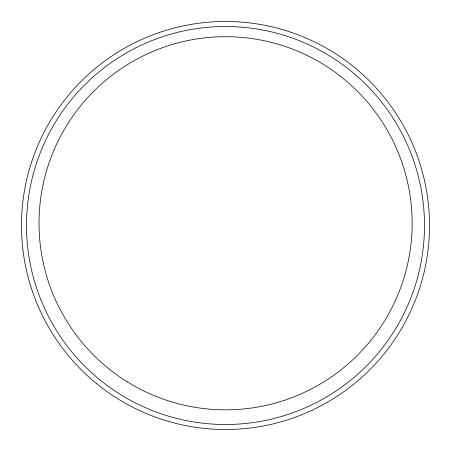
<?xml version="1.0" encoding="UTF-8"?>
<svg xmlns="http://www.w3.org/2000/svg" width="451" height="451" viewBox="0 0 451 451"><rect width="100%" height="100%" fill="white"/><g stroke="black" fill="none" stroke-linecap="round" stroke-linejoin="round"><path stroke-width="0.68" d="M96.739 383.756A204.021 204.021 0 0 0 426.934 257.882A204.021 204.021 0 0 0 152.827 34.862A204.021 204.021 0 0 0 96.739 383.756M127.374 381.89A186.562 186.562 0 0 0 412.056 229.012A186.562 186.562 0 0 0 137.318 58.906A186.562 186.562 0 0 0 127.374 381.89M99.908 379.866A199.004 199.004 0 0 0 421.978 257.081A199.004 199.004 0 0 0 154.614 39.553A199.004 199.004 0 0 0 99.908 379.866"/></g></svg>
